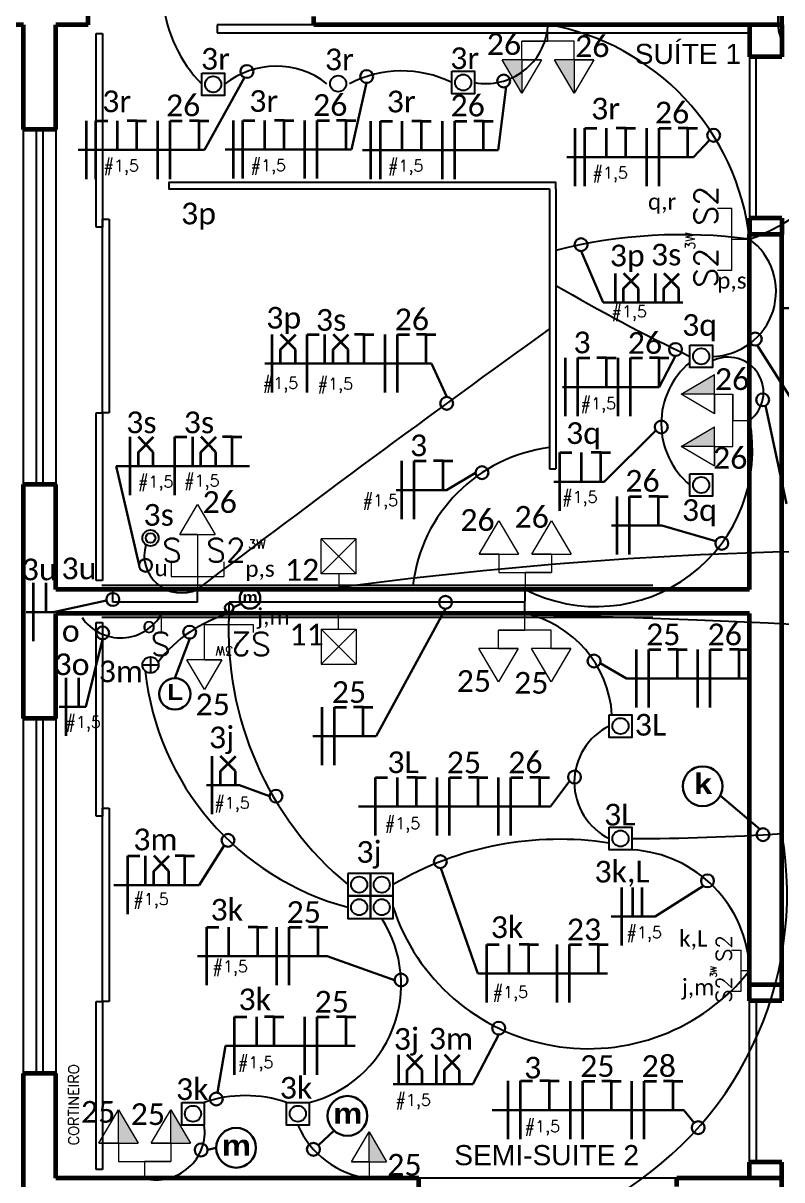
# Model space of a CAD drawing. Header units: millimetres. Extents: x 2775 to 3964, y 1473 to 2314.
# Drawn here: x 2896.62 to 2921.11, y 2116.77 to 2154.11 of the extents above; entities that cross this region are included whole.
import ezdxf
from ezdxf.enums import TextEntityAlignment as Align

# ---------------------------------------------------------------- set-up
doc = ezdxf.new("R2010")
doc.units = ezdxf.units.MM
for name, pattern in [('ACAD_ISO02W100', [15, 12, -3]), ('ACAD_ISO04W100', [30, 24, -3, 0, -3]), ('CONTINUO', [0]), ('DASHDOT2', [0.5, 0.25, -0.125, 0, -0.125]), ('DASHED', [0.75, 0.5, -0.25]), ('DASHEDX2', [38.1, 25.4, -12.7])]:
    doc.linetypes.add(name, pattern=pattern)
for name, color, linetype in [('01', 254, 'Continuous'), ('02', 7, 'Continuous'), ('04', 4, 'Continuous'), ('07', 7, 'Continuous')]:
    doc.layers.add(name, color=color, linetype=linetype)
for name, color, linetype, lineweight in [('06', 252, 'Continuous', 60), ('EJEL05130C', 130, 'Continuous', 30), ('EJEL0550C', 50, 'Continuous', 35), ('EJEL0580C', 80, 'Continuous', 9), ('EJEL25170C', 170, 'Continuous', 25), ('EJEL25170T', 170, 'ACAD_ISO02W100', 25), ('EJEL25170TP', 10, 'ACAD_ISO04W100', 25), ('EJEL3040C', 40, 'Continuous', 9), ('Textos Iluminação', 111, 'DASHDOT2', 50)]:
    doc.layers.add(name, color=color, linetype=linetype, lineweight=lineweight)
doc.styles.add('C-50', font='romans.shx', dxfattribs={"height": 10})
doc.styles.add('CALIBRI - MUTABILE 25', font='calibri.ttf', dxfattribs={"height": 25})
doc.styles.add('M_abG50', font='', dxfattribs={"width": 1.1, "height": 0.13})
doc.styles.add('ROMANS', font='romans', dxfattribs={"height": 0.2})
doc.styles.add('SR60', font='simplex', dxfattribs={"height": 0.15})
doc.styles.add('SR80', font='SIMPLEX', dxfattribs={"height": 0.1})
doc.styles.get("Standard").update_dxf_attribs({"font": 'arial.ttf'})
doc.styles.get('M_abG50').set_extended_font_data('Arial Black')

# ---------------------------------------------------------------- blocks, each defined once
blk = doc.blocks.new('A$C45B0798E')
at = {"layer": 'EJEL0580C'}
for p, q in [((-15.9, -15.9), (-15.9, 15.9)), ((-15.9, 15.9), (15.9, 15.9)), ((15.9, -15.9), (15.9, 15.9)), ((-26.9, 0), (-30.2, 0)), ((-15.9, 0), (-26.9, 0)), ((-15.9, -15.9), (15.9, -15.9))]:
    blk.add_line(p, q, dxfattribs=at)
at = {"layer": 'EJEL0580C', "ltscale": 0.015}
for p, q in [((-15.9, -15.9), (15.9, 15.9)), ((-15.9, 15.9), (15.9, -15.9))]:
    blk.add_line(p, q, dxfattribs=at)
blk = doc.blocks.new('A$C6F922916')
at = {"layer": 'EJEL0580C'}
for p, q in [((30.17, 22.6), (30.17, 39.53)), ((30.17, 39.53), (30.17, 5.67)), ((30.17, 39.53), (58.86, 22.6)), ((14.3, 22.6), (14.3, -22.6)), ((30.17, 22.6), (14.3, 22.6)), ((58.86, 22.6), (30.17, 5.67)), ((3.3, 0), (0, 0)), ((14.3, 0), (3.3, 0)), ((14.3, -22.6), (14.3, 0)), ((30.17, -22.6), (30.17, -5.67)), ((30.17, -5.67), (30.17, -39.53)), ((30.17, -5.67), (58.86, -22.6)), ((30.17, -22.6), (14.3, -22.6)), ((58.86, -22.6), (30.17, -39.53))]:
    blk.add_line(p, q, dxfattribs=at)
blk = doc.blocks.new('A$C358D43A7')
at = {"layer": 'EJEL0580C'}
for p, q in [((0, 0), (0, 16.9)), ((0, 16.9), (0, -16.9)), ((0, 16.9), (28.7, 0)), ((0, 0), (-15.9, 0)), ((28.7, 0), (0, -16.9))]:
    blk.add_line(p, q, dxfattribs=at)
blk = doc.blocks.new('A$C48824C57')
at = {"layer": 'EJEL0580C'}
h = blk.add_hatch(color=256, dxfattribs=at)
h.dxf.hatch_style = 1
h.paths.add_polyline_path([(30.17, 22.6), (30.17, 5.67), (58.86, 22.6)])
h = blk.add_hatch(color=256, dxfattribs=at)
h.dxf.hatch_style = 1
h.paths.add_polyline_path([(30.17, -22.6), (30.17, -39.53), (58.86, -22.6)])
for p, q in [((30.17, 22.6), (30.17, 39.53)), ((30.17, 39.53), (30.17, 5.67)), ((30.17, 39.53), (58.86, 22.6)), ((30.17, 22.6), (14.3, 22.6)), ((14.3, 22.6), (14.3, -22.6)), ((58.86, 22.6), (30.17, 5.67)), ((30.17, 22.6), (58.86, 22.6)), ((3.3, 0), (0, 0)), ((14.3, 0), (3.3, 0)), ((14.3, -22.6), (14.3, 0)), ((30.17, -22.6), (30.17, -5.67)), ((30.17, -5.67), (30.17, -39.53)), ((30.17, -5.67), (58.86, -22.6)), ((30.17, -22.6), (14.3, -22.6)), ((58.86, -22.6), (30.17, -39.53)), ((30.17, -22.6), (58.86, -22.6))]:
    blk.add_line(p, q, dxfattribs=at)
blk = doc.blocks.new('A$C30B02EAA')
at = {"layer": 'EJEL0580C'}
h = blk.add_hatch(color=256, dxfattribs=at)
h.dxf.hatch_style = 1
h.paths.add_polyline_path([(0, 0), (0, -16.9), (28.7, 0)])
for p, q in [((0, 0), (0, 16.9)), ((0, 16.9), (0, -16.9)), ((0, 16.9), (28.7, 0)), ((0, 0), (-15.9, 0)), ((28.7, 0), (0, -16.9)), ((0, 0), (28.7, 0))]:
    blk.add_line(p, q, dxfattribs=at)
blk = doc.blocks.new('xx')
at = {"layer": 'EJEL0550C', "ltscale": 0.015}
for p, q in [((29608.92, 22540.88), (29612.08, 22544.01)), ((29612.02, 22540.88), (29608.96, 22544.01)), ((29608.92, 22537.98), (29608.92, 22540.88)), ((29612.02, 22537.98), (29612.02, 22540.88))]:
    blk.add_line(p, q, dxfattribs=at)

msp = doc.modelspace()

# ---------------------------------------------------------------- linework, layer by layer
at = {"layer": '01', "ltscale": 5}
for p, q in [((2906.005, 2154.055), (2902.881, 2154.055)), ((2902.881, 2154.055), (2902.881, 2153.795)), ((2902.881, 2153.795), (2920.065, 2153.795)), ((2917.721, 2116.824), (2909.39, 2116.824))]:
    msp.add_line(p, q, dxfattribs=at)
at = {"layer": '01', "color": 32, "linetype": 'DASHEDX2', "ltscale": 0.7, "true_color": 0xcd6928}
for p, q in [((2916.94, 2135.96), (2897.674, 2135.96)), ((2916.94, 2134.919), (2897.674, 2134.919))]:
    msp.add_line(p, q, dxfattribs=at)
at = {"layer": '01', "color": 40}
for p, q in [((2900.73, 2133.652), (2900.73, 2133.131)), ((2900.47, 2133.392), (2900.99, 2133.392))]:
    msp.add_line(p, q, dxfattribs=at)
for points in [[(2902.386, 2152.496), (2903.115, 2152.496), (2903.115, 2151.767), (2902.386, 2151.767)], [(2910.457, 2152.553), (2911.186, 2152.553), (2911.186, 2151.824), (2910.457, 2151.824)], [(2918.138, 2143.715), (2918.867, 2143.715), (2918.867, 2142.986), (2918.138, 2142.986)], [(2918.138, 2139.564), (2918.867, 2139.564), (2918.867, 2138.835), (2918.138, 2138.835)], [(2915.534, 2131.783), (2916.263, 2131.783), (2916.263, 2131.054), (2915.534, 2131.054)], [(2915.534, 2128.153), (2916.263, 2128.153), (2916.263, 2127.424), (2915.534, 2127.424)], [(2901.735, 2119.271), (2902.464, 2119.271), (2902.464, 2118.542), (2901.735, 2118.542)], [(2905.12, 2119.271), (2905.849, 2119.271), (2905.849, 2118.542), (2905.12, 2118.542)]]:
    msp.add_lwpolyline(points, close=True, dxfattribs=at)
for centre, radius in [((2902.751, 2152.131), 0.26), ((2906.786, 2152.151), 0.26), ((2910.822, 2152.189), 0.26), ((2918.503, 2143.35), 0.26), ((2918.503, 2139.2), 0.26), ((2900.73, 2137.487), 0.26), ((2900.73, 2137.487), 0.156), ((2900.73, 2133.392), 0.26), ((2915.899, 2131.419), 0.26), ((2915.899, 2127.789), 0.26), ((2902.1, 2118.907), 0.26), ((2905.484, 2118.907), 0.26)]:
    msp.add_circle(centre, radius, dxfattribs=at)
at = {"layer": '02', "ltscale": 5}
for p, q in [((2896.632, 2139.215), (2896.632, 2150.671)), ((2897.049, 2139.215), (2897.049, 2150.671)), ((2897.257, 2150.671), (2897.257, 2139.215)), ((2897.674, 2150.671), (2897.674, 2139.215)), ((2896.632, 2120.208), (2896.632, 2131.664)), ((2897.049, 2120.208), (2897.049, 2131.664)), ((2897.257, 2131.664), (2897.257, 2120.208)), ((2897.674, 2131.664), (2897.674, 2120.208))]:
    msp.add_line(p, q, dxfattribs=at)
at = {"layer": '02', "color": 40, "ltscale": 15}
for p, q in [((2913.608, 2148.756), (2913.608, 2139.717)), ((2913.816, 2148.756), (2913.816, 2139.717)), ((2913.608, 2139.717), (2913.816, 2139.717))]:
    msp.add_line(p, q, dxfattribs=at)
at = {"layer": '02', "linetype": 'DASHED', "ltscale": 25}
for points in [[(2898.975, 2153.769), (2899.184, 2153.769), (2899.184, 2147.52), (2898.975, 2147.52), (2898.975, 2153.769)], [(2899.184, 2147.781), (2899.392, 2147.781), (2899.392, 2141.532), (2899.184, 2141.532), (2899.184, 2147.781)], [(2898.975, 2141.532), (2899.184, 2141.532), (2899.184, 2136.114), (2898.975, 2136.114), (2898.975, 2141.532)], [(2898.975, 2134.763), (2899.184, 2134.763), (2899.184, 2128.514), (2898.975, 2128.514), (2898.975, 2134.763)], [(2899.184, 2128.774), (2899.392, 2128.774), (2899.392, 2122.526), (2899.184, 2122.526), (2899.184, 2128.774)], [(2898.975, 2122.526), (2899.184, 2122.526), (2899.184, 2117.108), (2898.975, 2117.108), (2898.975, 2122.526)]]:
    msp.add_lwpolyline(points, dxfattribs=at)
at = {"layer": '02', "ltscale": 5}
for points in [[(2920.065, 2153.014), (2920.065, 2147.807), (2920.273, 2147.807), (2920.273, 2153.014)], [(2920.065, 2117.344), (2920.065, 2122.552), (2920.273, 2122.552), (2920.273, 2117.344)]]:
    msp.add_lwpolyline(points, close=True, dxfattribs=at)
at = {"layer": '02', "color": 40, "ltscale": 15}
msp.add_lwpolyline([(2913.816, 2148.756), (2913.816, 2148.964), (2901.319, 2148.964), (2901.319, 2148.756), (2913.608, 2148.756)], dxfattribs=at)
for points in [[(2907.099, 2126.665), (2907.099, 2125.936), (2907.828, 2125.936), (2907.828, 2126.665)], [(2907.828, 2126.665), (2907.828, 2125.936), (2908.557, 2125.936), (2908.557, 2126.665)], [(2907.099, 2125.936), (2907.099, 2125.207), (2907.828, 2125.207), (2907.828, 2125.936)], [(2907.828, 2125.936), (2907.828, 2125.207), (2908.557, 2125.207), (2908.557, 2125.936)]]:
    msp.add_lwpolyline(points, close=True, dxfattribs=at)
for centre in [(2907.463, 2126.301), (2908.192, 2126.301), (2907.463, 2125.572), (2908.192, 2125.572)]:
    msp.add_circle(centre, 0.26, dxfattribs=at)
at = {"layer": '06', "ltscale": 5}
for p, q in [((2921.106, 2154.055), (2921.106, 2164.47)), ((2898.715, 2154.055), (2898.715, 2154.836)), ((2906.005, 2154.055), (2906.005, 2154.316)), ((2896.632, 2154.055), (2878.928, 2154.055)), ((2896.632, 2150.671), (2896.632, 2154.055)), ((2897.674, 2150.671), (2897.674, 2154.055)), ((2898.715, 2154.055), (2897.674, 2154.055)), ((2921.106, 2154.055), (2906.005, 2154.055)), ((2920.065, 2154.055), (2920.065, 2153.014)), ((2921.106, 2154.055), (2921.106, 2153.014)), ((2921.106, 2153.014), (2920.065, 2153.014)), ((2897.674, 2150.671), (2896.632, 2150.671)), ((2921.106, 2147.807), (2920.065, 2147.807)), ((2920.065, 2147.807), (2920.065, 2147.286)), ((2921.106, 2147.807), (2921.106, 2147.286)), ((2920.065, 2135.83), (2920.065, 2147.286)), ((2921.106, 2147.286), (2920.065, 2147.286)), ((2921.106, 2147.286), (2920.065, 2147.286)), ((2921.106, 2123.072), (2921.106, 2147.286)), ((2896.632, 2131.664), (2896.632, 2139.215)), ((2897.674, 2139.215), (2896.632, 2139.215)), ((2897.674, 2135.83), (2897.674, 2139.215)), ((2920.065, 2135.83), (2897.674, 2135.83)), ((2897.674, 2131.664), (2897.674, 2135.049)), ((2920.065, 2135.049), (2897.674, 2135.049)), ((2920.065, 2123.072), (2920.065, 2135.049)), ((2897.674, 2131.664), (2896.632, 2131.664)), ((2921.106, 2123.072), (2920.065, 2123.072)), ((2920.065, 2122.552), (2920.065, 2123.072)), ((2921.106, 2122.552), (2921.106, 2123.072)), ((2921.106, 2122.552), (2920.065, 2122.552)), ((2896.632, 2114.611), (2896.632, 2120.208)), ((2897.674, 2120.208), (2896.632, 2120.208)), ((2897.674, 2116.824), (2897.674, 2120.208)), ((2921.106, 2117.344), (2920.065, 2117.344)), ((2920.065, 2116.824), (2920.065, 2117.344)), ((2921.106, 2116.824), (2921.106, 2117.344)), ((2909.39, 2116.824), (2897.674, 2116.824)), ((2909.39, 2116.043), (2909.39, 2116.824)), ((2917.721, 2116.563), (2917.721, 2116.824)), ((2921.106, 2116.824), (2917.721, 2116.824)), ((2921.106, 2116.043), (2921.106, 2116.824))]:
    msp.add_line(p, q, dxfattribs=at)
at = {"layer": 'EJEL05130C'}
for p, q in [((2902.472, 2150.013), (2903.767, 2152.349)), ((2907.219, 2150.025), (2907.697, 2152.174)), ((2912.213, 2152.049), (2911.952, 2150.008)), ((2902.472, 2150.013), (2898.39, 2150.013)), ((2907.219, 2150.025), (2903.137, 2150.025)), ((2911.952, 2150.008), (2907.573, 2150.008)), ((2918.252, 2149.78), (2914.17, 2149.78)), ((2917.907, 2145.092), (2915.338, 2145.092)), ((2925.675, 2144.902), (2921.106, 2144.902)), ((2921.496, 2141.856), (2920.305, 2143.709)), ((2909.794, 2143.121), (2904.418, 2143.121)), ((2917.149, 2142.361), (2914.023, 2142.361)), ((2903.923, 2139.812), (2899.618, 2139.812)), ((2915.373, 2139.306), (2913.747, 2139.306)), ((2910.28, 2139.037), (2908.655, 2139.037)), ((2917.23, 2137.894), (2915.605, 2137.894)), ((2897.587, 2135.1), (2896.718, 2135.1)), ((2920.065, 2132.954), (2916.097, 2132.954)), ((2898.645, 2132.039), (2897.776, 2132.039)), ((2908.008, 2131.093), (2905.963, 2131.093)), ((2903.598, 2129.513), (2902.532, 2129.513)), ((2913.64, 2128.821), (2907.441, 2128.821)), ((2902.301, 2126.288), (2899.544, 2126.288)), ((2917.017, 2125.271), (2915.598, 2125.271)), ((2911.137, 2119.866), (2908.557, 2119.866)), ((2917.937, 2119.023), (2911.761, 2119.027))]:
    msp.add_line(p, q, dxfattribs=at)
at = {"layer": 'EJEL05130C', "ltscale": 5}
for p, q in [((2918.252, 2149.78), (2918.769, 2150.329)), ((2915.338, 2145.092), (2914.626, 2146.747)), ((2917.149, 2142.361), (2917.674, 2143.366)), ((2909.794, 2143.121), (2910.289, 2142.041)), ((2921.259, 2138.589), (2920.577, 2141.76)), ((2915.373, 2139.306), (2917.043, 2140.955)), ((2899.618, 2139.812), (2900.361, 2136.608)), ((2910.28, 2139.037), (2911.219, 2139.597)), ((2917.23, 2137.894), (2918.972, 2137.389)), ((2897.587, 2135.1), (2899.308, 2135.473)), ((2903.405, 2135.26), (2903.657, 2135.366)), ((2908.008, 2131.093), (2910.249, 2135.206)), ((2898.645, 2132.039), (2899.184, 2134.217)), ((2901.994, 2134.242), (2901.516, 2132.962)), ((2916.097, 2132.954), (2915.241, 2133.445)), ((2903.598, 2129.513), (2904.573, 2129.156)), ((2914.254, 2129.64), (2913.64, 2128.821)), ((2919.117, 2129.175), (2920.398, 2128.095)), ((2902.301, 2126.288), (2903.106, 2127.565)), ((2911.292, 2123.43), (2910.096, 2126.834)), ((2917.017, 2125.271), (2918.578, 2126.258)), ((2902.245, 2123.993), (2906.435, 2123.993)), ((2906.435, 2123.993), (2908.608, 2123.222)), ((2911.292, 2123.43), (2915.481, 2123.43)), ((2911.137, 2119.866), (2911.969, 2121.459)), ((2903.148, 2121.1), (2902.887, 2119.588)), ((2903.148, 2121.1), (2907.338, 2121.1)), ((2917.937, 2119.023), (2918.275, 2118.618)), ((2906.151, 2117.889), (2906.655, 2118.362)), ((2902.573, 2117.74), (2902.85, 2117.807))]:
    msp.add_line(p, q, dxfattribs=at)
for centre, radius in [((2903.84, 2152.544), 0.208), ((2907.704, 2152.382), 0.208), ((2912.128, 2152.238), 0.208), ((2918.905, 2150.487), 0.208), ((2914.626, 2146.955), 0.208), ((2917.674, 2143.574), 0.208), ((2910.289, 2141.833), 0.208), ((2920.487, 2141.948), 0.208), ((2917.214, 2141.073), 0.208), ((2911.427, 2139.597), 0.208), ((2919.167, 2137.316), 0.208), ((2900.569, 2136.608), 0.208), ((2899.514, 2135.504), 0.208), ((2910.249, 2135.414), 0.208), ((2903.268, 2135.231), 0.14), ((2899.184, 2134.425), 0.208), ((2901.994, 2134.45), 0.208), ((2915.046, 2133.517), 0.208), ((2914.415, 2129.772), 0.208), ((2904.781, 2129.156), 0.208), ((2920.498, 2127.913), 0.208), ((2903.231, 2127.732), 0.208), ((2910.084, 2127.042), 0.208), ((2918.706, 2126.422), 0.208), ((2908.816, 2123.222), 0.208), ((2911.969, 2121.667), 0.208), ((2902.851, 2119.383), 0.208), ((2918.406, 2118.456), 0.208), ((2902.364, 2117.74), 0.208), ((2905.988, 2117.76), 0.208)]:
    msp.add_circle(centre, radius, dxfattribs=at)
at = {"layer": 'EJEL05130C'}
for centre, radius in [((2920.247, 2143.909), 0.208), ((2903.94, 2135.541), 0.333), ((2901.516, 2132.456), 0.506), ((2918.55, 2129.476), 0.642), ((2907.085, 2118.838), 0.642), ((2903.492, 2117.807), 0.642)]:
    msp.add_circle(centre, radius, dxfattribs=at)
at = {"layer": 'EJEL0550C', "ltscale": 0.015}
for p, q in [((2898.659, 2149.075), (2898.659, 2150.952)), ((2898.966, 2149.075), (2898.966, 2150.952)), ((2899.669, 2150.013), (2899.669, 2150.952)), ((2900.293, 2150.013), (2900.293, 2150.952)), ((2900.969, 2149.075), (2900.969, 2150.952)), ((2901.367, 2149.075), (2901.367, 2150.952)), ((2902.296, 2150.013), (2902.296, 2150.952)), ((2903.405, 2149.086), (2903.405, 2150.963)), ((2903.712, 2149.086), (2903.712, 2150.963)), ((2904.416, 2150.025), (2904.416, 2150.963)), ((2905.039, 2150.025), (2905.039, 2150.963)), ((2905.715, 2149.086), (2905.715, 2150.963)), ((2906.113, 2149.086), (2906.113, 2150.963)), ((2907.042, 2150.025), (2907.042, 2150.963)), ((2907.842, 2149.069), (2907.842, 2150.947)), ((2908.149, 2149.069), (2908.149, 2150.947)), ((2908.853, 2150.008), (2908.853, 2150.947)), ((2909.476, 2150.008), (2909.476, 2150.947)), ((2910.152, 2149.069), (2910.152, 2150.947)), ((2910.55, 2149.069), (2910.55, 2150.947)), ((2911.479, 2150.008), (2911.479, 2150.947)), ((2914.439, 2148.842), (2914.439, 2150.719)), ((2914.745, 2148.842), (2914.745, 2150.719)), ((2915.449, 2149.78), (2915.449, 2150.719)), ((2916.072, 2149.78), (2916.072, 2150.719)), ((2916.748, 2148.842), (2916.748, 2150.719)), ((2917.146, 2148.842), (2917.146, 2150.719)), ((2918.075, 2149.78), (2918.075, 2150.719)), ((2915.734, 2145.092), (2915.734, 2146.03)), ((2917.03, 2145.092), (2917.03, 2146.03)), ((2904.659, 2142.182), (2904.659, 2144.06)), ((2905.781, 2142.182), (2905.781, 2144.06)), ((2906.358, 2143.121), (2906.358, 2144.06)), ((2907.627, 2143.121), (2907.627, 2144.06)), ((2908.3, 2142.182), (2908.3, 2144.06)), ((2908.698, 2142.182), (2908.698, 2144.06)), ((2909.627, 2143.121), (2909.627, 2144.06)), ((2914.118, 2141.422), (2914.118, 2143.299)), ((2914.516, 2141.422), (2914.516, 2143.299)), ((2915.445, 2142.361), (2915.445, 2143.299)), ((2915.822, 2141.422), (2915.822, 2143.299)), ((2916.22, 2141.422), (2916.22, 2143.299)), ((2917.149, 2142.361), (2917.149, 2143.299)), ((2900.073, 2138.873), (2900.073, 2140.75)), ((2901.515, 2138.873), (2901.515, 2140.75)), ((2902.093, 2139.812), (2902.093, 2140.75)), ((2903.362, 2139.812), (2903.362, 2140.75)), ((2908.845, 2138.099), (2908.845, 2139.976)), ((2909.242, 2138.099), (2909.242, 2139.976)), ((2910.171, 2139.037), (2910.171, 2139.976)), ((2913.937, 2138.367), (2913.937, 2140.244)), ((2914.64, 2139.306), (2914.64, 2140.244)), ((2915.264, 2139.306), (2915.264, 2140.244)), ((2915.795, 2136.955), (2915.795, 2138.833)), ((2916.192, 2136.955), (2916.192, 2138.833)), ((2917.121, 2137.894), (2917.121, 2138.833)), ((2896.95, 2134.162), (2896.95, 2136.039)), ((2897.357, 2135.1), (2897.357, 2136.039)), ((2916.414, 2132.015), (2916.414, 2133.892)), ((2916.812, 2132.015), (2916.812, 2133.892)), ((2917.741, 2132.954), (2917.741, 2133.892)), ((2918.397, 2132.015), (2918.397, 2133.892)), ((2918.794, 2132.015), (2918.794, 2133.892)), ((2919.723, 2132.954), (2919.723, 2133.892)), ((2898.008, 2131.1), (2898.008, 2132.977)), ((2898.415, 2132.039), (2898.415, 2132.977)), ((2906.27, 2130.154), (2906.27, 2132.032)), ((2906.668, 2130.154), (2906.668, 2132.032)), ((2907.597, 2131.093), (2907.597, 2132.032)), ((2902.721, 2128.575), (2902.721, 2130.452)), ((2907.987, 2127.883), (2907.987, 2129.76)), ((2908.705, 2128.821), (2908.705, 2129.76)), ((2909.314, 2128.821), (2909.314, 2129.76)), ((2909.98, 2127.883), (2909.98, 2129.76)), ((2910.378, 2127.883), (2910.378, 2129.76)), ((2911.307, 2128.821), (2911.307, 2129.76)), ((2911.963, 2127.883), (2911.963, 2129.76)), ((2912.36, 2127.883), (2912.36, 2129.76)), ((2913.29, 2128.821), (2913.29, 2129.76)), ((2899.994, 2125.35), (2899.994, 2127.227)), ((2900.572, 2126.288), (2900.572, 2127.227)), ((2901.841, 2126.288), (2901.841, 2127.227)), ((2915.944, 2124.333), (2915.944, 2126.21)), ((2916.299, 2125.271), (2916.299, 2126.21)), ((2916.594, 2125.271), (2916.594, 2126.21)), ((2902.542, 2123.055), (2902.542, 2124.932)), ((2903.259, 2123.993), (2903.259, 2124.932)), ((2904.197, 2123.993), (2904.197, 2124.932)), ((2904.81, 2123.055), (2904.81, 2124.932)), ((2905.208, 2123.055), (2905.208, 2124.932)), ((2906.137, 2123.993), (2906.137, 2124.932)), ((2911.588, 2122.492), (2911.588, 2124.369)), ((2912.306, 2123.43), (2912.306, 2124.369)), ((2912.942, 2123.43), (2912.942, 2124.369)), ((2913.856, 2122.492), (2913.856, 2124.369)), ((2914.254, 2122.492), (2914.254, 2124.369)), ((2915.183, 2123.43), (2915.183, 2124.369)), ((2903.445, 2120.162), (2903.445, 2122.039)), ((2904.163, 2121.1), (2904.163, 2122.039)), ((2904.717, 2121.1), (2904.717, 2122.039)), ((2905.713, 2120.162), (2905.713, 2122.039)), ((2906.111, 2120.162), (2906.111, 2122.039)), ((2907.04, 2121.1), (2907.04, 2122.039)), ((2908.746, 2119.866), (2908.746, 2120.804)), ((2909.955, 2119.866), (2909.955, 2120.804)), ((2912.275, 2118.087), (2912.275, 2119.964)), ((2912.673, 2118.087), (2912.673, 2119.964)), ((2913.602, 2119.026), (2913.602, 2119.964)), ((2914.286, 2118.084), (2914.286, 2119.961)), ((2914.684, 2118.084), (2914.684, 2119.961)), ((2915.613, 2119.023), (2915.613, 2119.961)), ((2916.268, 2118.084), (2916.268, 2119.961)), ((2916.666, 2118.084), (2916.666, 2119.961)), ((2917.595, 2119.023), (2917.595, 2119.961))]:
    msp.add_line(p, q, dxfattribs=at)
at = {"layer": 'EJEL0550C'}
for p, q in [((2898.966, 2150.952), (2899.355, 2150.952)), ((2900.293, 2150.952), (2899.98, 2150.952)), ((2900.293, 2150.952), (2900.605, 2150.952)), ((2901.367, 2150.952), (2901.755, 2150.952)), ((2902.296, 2150.952), (2901.983, 2150.952)), ((2902.296, 2150.952), (2902.608, 2150.952)), ((2903.712, 2150.963), (2904.101, 2150.963)), ((2905.039, 2150.963), (2904.727, 2150.963)), ((2905.039, 2150.963), (2905.352, 2150.963)), ((2906.113, 2150.963), (2906.502, 2150.963)), ((2907.042, 2150.963), (2906.73, 2150.963)), ((2907.042, 2150.963), (2907.355, 2150.963)), ((2908.149, 2150.947), (2908.538, 2150.947)), ((2909.476, 2150.947), (2909.164, 2150.947)), ((2909.476, 2150.947), (2909.788, 2150.947)), ((2910.55, 2150.947), (2910.939, 2150.947)), ((2911.479, 2150.947), (2911.167, 2150.947)), ((2911.479, 2150.947), (2911.791, 2150.947)), ((2914.745, 2150.719), (2915.134, 2150.719)), ((2916.072, 2150.719), (2915.76, 2150.719)), ((2916.072, 2150.719), (2916.385, 2150.719)), ((2917.146, 2150.719), (2917.535, 2150.719)), ((2918.075, 2150.719), (2917.763, 2150.719)), ((2918.075, 2150.719), (2918.388, 2150.719)), ((2905.781, 2144.06), (2906.17, 2144.06)), ((2907.627, 2144.06), (2907.315, 2144.06)), ((2907.627, 2144.06), (2907.94, 2144.06)), ((2908.698, 2144.06), (2909.086, 2144.06)), ((2909.627, 2144.06), (2909.314, 2144.06)), ((2909.627, 2144.06), (2909.939, 2144.06)), ((2914.516, 2143.299), (2914.905, 2143.299)), ((2915.445, 2143.299), (2915.133, 2143.299)), ((2915.445, 2143.299), (2915.758, 2143.299)), ((2916.22, 2143.299), (2916.608, 2143.299)), ((2917.149, 2143.299), (2916.836, 2143.299)), ((2917.149, 2143.299), (2917.461, 2143.299)), ((2901.515, 2140.75), (2901.904, 2140.75)), ((2903.362, 2140.75), (2903.049, 2140.75)), ((2903.362, 2140.75), (2903.674, 2140.75)), ((2909.242, 2139.976), (2909.631, 2139.976)), ((2910.171, 2139.976), (2909.859, 2139.976)), ((2910.171, 2139.976), (2910.484, 2139.976)), ((2913.937, 2140.244), (2914.326, 2140.244)), ((2915.264, 2140.244), (2914.951, 2140.244)), ((2915.264, 2140.244), (2915.576, 2140.244)), ((2916.192, 2138.833), (2916.581, 2138.833)), ((2917.121, 2138.833), (2916.809, 2138.833)), ((2917.121, 2138.833), (2917.434, 2138.833)), ((2916.812, 2133.892), (2917.201, 2133.892)), ((2917.741, 2133.892), (2917.428, 2133.892)), ((2917.741, 2133.892), (2918.053, 2133.892)), ((2918.794, 2133.892), (2919.183, 2133.892)), ((2919.723, 2133.892), (2919.411, 2133.892)), ((2919.723, 2133.892), (2920.036, 2133.892)), ((2906.668, 2132.032), (2907.057, 2132.032)), ((2907.597, 2132.032), (2907.285, 2132.032)), ((2907.597, 2132.032), (2907.909, 2132.032)), ((2907.987, 2129.76), (2908.376, 2129.76)), ((2909.314, 2129.76), (2909.002, 2129.76)), ((2909.314, 2129.76), (2909.627, 2129.76)), ((2910.378, 2129.76), (2910.767, 2129.76)), ((2911.307, 2129.76), (2910.995, 2129.76)), ((2911.307, 2129.76), (2911.619, 2129.76)), ((2912.36, 2129.76), (2912.749, 2129.76)), ((2913.29, 2129.76), (2912.977, 2129.76)), ((2913.29, 2129.76), (2913.602, 2129.76)), ((2899.994, 2127.227), (2900.383, 2127.227)), ((2901.841, 2127.227), (2901.528, 2127.227)), ((2901.841, 2127.227), (2902.153, 2127.227)), ((2902.542, 2124.932), (2902.931, 2124.932)), ((2904.197, 2124.932), (2903.884, 2124.932)), ((2904.197, 2124.932), (2904.509, 2124.932)), ((2905.208, 2124.932), (2905.596, 2124.932)), ((2906.137, 2124.932), (2905.824, 2124.932)), ((2906.137, 2124.932), (2906.449, 2124.932)), ((2911.588, 2124.369), (2911.977, 2124.369)), ((2912.942, 2124.369), (2912.63, 2124.369)), ((2912.942, 2124.369), (2913.255, 2124.369)), ((2914.254, 2124.369), (2914.643, 2124.369)), ((2915.183, 2124.369), (2914.871, 2124.369)), ((2915.183, 2124.369), (2915.496, 2124.369)), ((2903.445, 2122.039), (2903.834, 2122.039)), ((2904.717, 2122.039), (2904.405, 2122.039)), ((2904.717, 2122.039), (2905.03, 2122.039)), ((2906.111, 2122.039), (2906.5, 2122.039)), ((2907.04, 2122.039), (2906.727, 2122.039)), ((2907.04, 2122.039), (2907.352, 2122.039)), ((2912.673, 2119.964), (2913.062, 2119.964)), ((2913.602, 2119.964), (2913.29, 2119.964)), ((2913.602, 2119.964), (2913.915, 2119.964)), ((2914.684, 2119.961), (2915.073, 2119.961)), ((2915.613, 2119.961), (2915.3, 2119.961)), ((2915.613, 2119.961), (2915.925, 2119.961)), ((2916.666, 2119.961), (2917.055, 2119.961)), ((2917.595, 2119.961), (2917.283, 2119.961)), ((2917.595, 2119.961), (2917.908, 2119.961))]:
    msp.add_line(p, q, dxfattribs=at)
at = {"layer": 'EJEL0580C'}
for p, q in [((2919.026, 2148.134), (2919.496, 2148.134)), ((2919.026, 2148.134), (2919.496, 2148.134)), ((2919.496, 2146.134), (2919.496, 2148.134)), ((2919.496, 2147.134), (2920.065, 2147.134)), ((2919.026, 2146.134), (2919.496, 2146.134)), ((2901.396, 2136.72), (2901.396, 2136.25)), ((2903.091, 2136.72), (2903.091, 2136.25)), ((2901.396, 2136.25), (2903.091, 2136.25)), ((2902.244, 2136.25), (2902.244, 2135.837)), ((2901.087, 2134.441), (2901.088, 2135.049)), ((2903.26, 2134.681), (2903.264, 2135.049)), ((2904.053, 2134.681), (2902.468, 2134.681)), ((2904.053, 2134.441), (2904.053, 2134.681)), ((2919.481, 2124.19), (2919.792, 2124.19)), ((2919.792, 2122.866), (2919.792, 2124.19)), ((2919.792, 2123.528), (2920.065, 2123.53)), ((2919.481, 2122.866), (2919.792, 2122.866))]:
    msp.add_line(p, q, dxfattribs=at)
at = {"layer": 'EJEL0580C', "ltscale": 5}
for p, q in [((2902.244, 2137.067), (2902.244, 2136.25)), ((2902.468, 2134.094), (2902.468, 2134.681))]:
    msp.add_line(p, q, dxfattribs=at)
at = {"layer": 'EJEL25170C', "ltscale": 5}
for centre, radius, start, end in [((2922.128, 2155.856), 2.751, 319.8429, 111.7919), ((2905.606, 2155.267), 4.494, 148.7851, 224.2389), ((2922.491, 2154.161), 1.52, 356.9946, 204.3392), ((2911.554, 2154.164), 2.009, 259.4511, 355.1405), ((2912.203, 2146.262), 7.91, 6.3319, 80.153), ((2917.983, 2153.033), 6.256, 289.4365, 2.9242), ((2904.781, 2150.048), 2.668, 52.0299, 128.6317), ((2908.842, 2148.89), 3.673, 63.906, 117.4173), ((2917.881, 2130.752), 16.527, 82.4068, 104.2382), ((2918.821, 2145.447), 2.097, 271.2651, 53.6062), ((2942.985, 2195.402), 57.678, 239.62098, 244.48266), ((3219.268, 1718.806), 523.85, 125.69618, 127.2418), ((2919.378, 2142.188), 1.136, 307.2372, 116.7142), ((2919.79, 2141.178), 2.577, 129.8503, 230.1497), ((2915.117, 2140.317), 5.041, 242.8892, 11.0574), ((2914.237, 2135.372), 5.074, 97.1228, 173.346), ((2901.729, 2136.914), 1.2, 162.6664, 295.3172), ((2899.765, 2135.774), 1.509, 214.5336, 331.2756), ((2904.506, 2130.765), 4.46, 106.1727, 142.3994), ((2913.906, 2134.5), 10.657, 177.0455, 230.2971), ((2912.066, 2131.565), 3.563, 3.5154, 77.9462), ((2909.373, 2134.141), 8.866, 186.1163, 255.1356), ((2916.434, 2129.604), 2.026, 116.3597, 243.6403), ((2913.93, 2117.173), 10.592, 81.287, 120.4851), ((2909.917, 2126.002), 11.358, 298.7347, 9.8821), ((2916.235, 2201.048), 73.26, 270.02212, 273.81238), ((2916.043, 2123.406), 4.024, 1.756, 86.8552), ((2914.858, 2127.636), 6.631, 198.1354, 321.7403), ((2904.892, 2123.079), 3.927, 284.1084, 32.8097), ((2903.792, 2115.408), 4.085, 71.0299, 108.9701), ((2900.927, 2118.326), 1.552, 255.4279, 8.0014), ((2908.141, 2119.698), 2.897, 203.5244, 262.8766)]:
    msp.add_arc(centre, radius, start, end, dxfattribs=at)
at = {"layer": 'EJEL25170T', "ltscale": 5}
for p, q in [((2899.515, 2135.414), (2899.51, 2135.83)), ((2912.81, 2135.049), (2912.82, 2135.841)), ((2902.242, 2135.414), (2899.515, 2135.414)), ((2903.264, 2135.049), (2903.272, 2135.414)), ((2912.815, 2135.414), (2903.272, 2135.414))]:
    msp.add_line(p, q, dxfattribs=at)
at = {"layer": 'EJEL25170T'}
msp.add_line((2902.242, 2135.414), (2902.242, 2135.83), dxfattribs=at)
at = {"layer": 'EJEL25170TP', "ltscale": 5}
for centre, radius, start, end in [((2888.463, 2111.045), 93.566, 8.67364, 81.78084), ((2885.676, 2103.579), 97.467, 12.78944, 80.45404), ((2902.35, 2089.258), 85.971, 24.67983, 89.64651), ((2896.19, 2055.111), 109.473, 39.77918, 97.33251), ((2924.634, 2003.586), 133.498, 65.59406, 97.67548), ((2907.894, 1872.878), 262.173, 74.08261, 90.23879), ((2926.434, 2245.767), 132.385, 258.49331, 293.77045), ((2777.182, 2458.298), 390.437, 289.39008, 301.26122)]:
    msp.add_arc(centre, radius, start, end, dxfattribs=at)

# ---------------------------------------------------------------- block references
at = {"layer": 'EJEL05130C', "xscale": 0.1555925336714692, "yscale": 0.1555925336714692, "zscale": 0.1555925336714692}
for p in [(-1690.927, -1361.65), (-1689.631, -1361.65), (-1702.002, -1363.621), (-1700.303, -1363.621), (-1706.589, -1366.93), (-1704.568, -1366.93), (-1703.94, -1377.228), (-1706.09, -1380.454), (-1697.915, -1386.876), (-1696.707, -1386.876)]:
    msp.add_blockref('xx', p, dxfattribs=at)
at = {"layer": 'EJEL0580C'}
for name, p, xscale, yscale, zscale, rotation in [('A$C48824C57', (2913.556, 2154.055), 0.03749196994542757, 0.03749196994542757, 0.03749196994542757, 270), ('A$C48824C57', (2920.065, 2141.284), 0.03749196994542757, 0.03749196994542757, 0.03749196994542757, 180), ('A$C358D43A7', (2902.244, 2137.6), 0.03363269236135059, 0.03363269236135059, 0.03363269236135059, 90), ('A$C6F922916', (2912.82, 2135.841), 0.03749196994542757, 0.03749196994542757, 0.03749196994542757, 90), ('A$C45B0798E', (2906.803, 2136.898), 0.03540283406457956, 0.03540283406457956, 0.03540283406457956, 89.99999999999999), ('A$C45B0798E', (2906.801, 2133.981), 0.03540283406457956, 0.03540283406457956, 0.03540283406457956, 270), ('A$C6F922916', (2912.81, 2135.049), 0.03749196994542757, 0.03749196994542757, 0.03749196994542757, 270), ('A$C358D43A7', (2902.468, 2133.56), 0.03363269236135059, 0.03363269236135059, 0.03363269236135059, 270), ('A$C48824C57', (2900.54, 2116.824), 0.03749196994542757, 0.03749196994542757, 0.03749196994542757, 90.00000000006848), ('A$C30B02EAA', (2907.782, 2117.357), 0.03363269236135059, 0.03363269236135059, 0.03363269236135059, 89.99999999999999)]:
    msp.add_blockref(name, p, dxfattribs=dict(at, xscale=xscale, yscale=yscale, zscale=zscale, rotation=rotation))

# ---------------------------------------------------------------- texts
at = {"layer": '04'}
for s, p in [('SUÍTE 1', (2916.356, 2152.786)), ('SEMI-SUITE 2', (2910.533, 2117.245))]:
    msp.add_text(s, height=0.6509, dxfattribs=at).set_placement(p)
at = {"layer": '07', "insert": (2898.082, 2117.891), "char_height": 0.3385, "width": 2.98113, "attachment_point": 1, "rotation": 90, "style": 'C-50'}
msp.add_mtext('CORTINEIRO', dxfattribs=at)
at = {"layer": 'EJEL0550C', "style": 'ROMANS'}
for p in [(2899.21, 2149.321), (2903.957, 2149.332), (2908.393, 2149.316), (2914.99, 2149.088), (2915.607, 2144.612), (2904.351, 2142.303), (2906.123, 2142.279), (2914.612, 2141.643), (2900.322, 2139.122), (2901.811, 2139.153), (2907.574, 2138.519), (2914.012, 2138.627), (2897.981, 2131.362), (2902.787, 2128.753), (2908.288, 2128.095), (2900.171, 2125.647), (2916.09, 2124.572), (2902.729, 2123.472), (2911.77, 2122.649), (2903.549, 2120.381), (2908.635, 2119.164), (2912.804, 2118.316)]:
    msp.add_text('#1,5', height=0.3763, dxfattribs=at).set_placement(p)
at = {"layer": 'EJEL0580C'}
for s, height, rotation, style, p in [('S2', 0.7492, 90, 'SR80', (2919.027, 2147.565)), ('3W', 0.2997, 90, 'SR60', (2918.299, 2146.796)), ('S2', 0.7492, 90, 'SR80', (2919.027, 2145.566)), ('S', 0.749, 180, 'SR80', (2901.38, 2134.44)), ('S2', 0.7492, 180, 'SR80', (2904.621, 2134.441)), ('3W', 0.2997, 180, 'SR60', (2903.396, 2133.994)), ('S2', 0.496, 90, 'SR80', (2919.481, 2123.814)), ('3W', 0.1984, 90, 'SR60', (2918.999, 2123.305)), ('S2', 0.496, 90, 'SR80', (2919.481, 2122.49))]:
    msp.add_text(s, height=height, rotation=rotation, dxfattribs=dict(at, style=style)).set_placement(p)
for s, height, style, p in [('S', 0.749, 'SR80', (2901.103, 2136.719)), ('S2', 0.7492, 'SR80', (2902.523, 2136.72)), ('3W', 0.2997, 'SR60', (2903.881, 2137.144))]:
    msp.add_text(s, height=height, dxfattribs=dict(at, style=style)).set_placement(p)
at = {"layer": 'EJEL3040C', "style": 'M_abG50'}
for s, height, p in [('m', 0.343, (2903.946, 2135.583)), ('L', 0.522, (2901.525, 2132.52)), ('k', 0.662, (2918.561, 2129.556)), ('m', 0.662, (2907.096, 2118.919)), ('m', 0.662, (2903.503, 2117.888))]:
    msp.add_text(s, height=height, dxfattribs=at).set_placement(p, align=Align.MIDDLE_CENTER)
at = {"layer": 'Textos Iluminação', "linetype": 'CONTINUO', "style": 'CALIBRI - MUTABILE 25'}
for s, height, p in [('26', 0.701, (2911.583, 2153.08)), ('26', 0.701, (2914.434, 2153.011)), ('3r', 0.701, (2902.357, 2152.603)), ('3r', 0.701, (2906.358, 2152.583)), ('3r', 0.701, (2910.402, 2152.622)), ('3p', 0.701, (2901.715, 2147.611)), ('q,r', 0.5225, (2916.785, 2148.084)), ('3p', 0.701, (2915.552, 2146.255)), ('3s', 0.701, (2916.881, 2146.285)), ('p,s', 0.5225, (2919.018, 2145.536)), ('3p', 0.701, (2904.464, 2144.246)), ('3s', 0.701, (2906.068, 2144.177)), ('3q', 0.701, (2917.887, 2144.011)), ('26', 0.701, (2918.945, 2142.265)), ('3s', 0.701, (2899.944, 2140.87)), ('3s', 0.701, (2901.802, 2140.868)), ('26', 0.701, (2918.886, 2139.723)), ('26', 0.701, (2902.409, 2138.298)), ('3s', 0.701, (2900.501, 2137.884)), ('26', 0.701, (2910.729, 2137.719)), ('26', 0.701, (2912.478, 2137.82)), ('3q', 0.701, (2917.882, 2138.038)), ('3u', 0.701, (2896.573, 2136.123)), ('3u', 0.701, (2897.855, 2136.156)), ('u', 0.522, (2900.86, 2136.256)), ('p,s', 0.5225, (2903.789, 2136.237)), ('12', 0.701, (2905.067, 2136.113)), ('j,m', 0.5225, (2904.171, 2134.696)), ('o', 0.522, (2900.469, 2134.42)), ('11', 0.701, (2905.215, 2134.023)), ('o', 0.701, (2897.868, 2134.142)), ('3o', 0.701, (2897.631, 2133.062)), ('3m', 0.701, (2899.06, 2132.832)), ('25', 0.701, (2910.612, 2132.522)), ('25', 0.701, (2912.465, 2132.463)), ('25', 0.701, (2902.183, 2131.768)), ('3L', 0.701, (2916.359, 2131.11)), ('3j', 0.701, (2902.617, 2130.701)), ('3L', 0.701, (2915.367, 2128.21)), ('3m', 0.701, (2900.175, 2127.408)), ('3j', 0.701, (2907.373, 2127.006)), ('3k,L', 0.701, (2915.058, 2126.37)), ('k,L', 0.5225, (2917.792, 2124.302)), ('j,m', 0.5225, (2917.877, 2122.731)), ('3j', 0.701, (2908.581, 2120.971)), ('3m', 0.701, (2909.714, 2120.979)), ('3k ', 0.701, (2904.901, 2119.393)), ('3k', 0.701, (2901.552, 2119.35)), ('25', 0.701, (2898.484, 2118.617)), ('25', 0.701, (2900.09, 2118.543)), ('25', 0.701, (2908.37, 2116.908))]:
    msp.add_text(s, height=height, dxfattribs=at).set_placement(p)
at = {"layer": 'Textos Iluminação', "ltscale": 100, "char_height": 0.701, "attachment_point": 1, "style": 'CALIBRI - MUTABILE 25'}
for s, insert in [('3r', (2899.17, 2151.931)), ('3r', (2903.916, 2151.942)), ('3r', (2908.353, 2151.926)), ('26', (2901.229, 2151.802)), ('26', (2905.976, 2151.814)), ('26', (2910.412, 2151.797)), ('3r', (2914.949, 2151.698)), ('26', (2917.009, 2151.57)), ('26', (2908.611, 2144.894)), ('3', (2914.379, 2144.15)), ('26', (2916.133, 2144.134)), ('3q', (2914.141, 2141.224)), ('3', (2909.105, 2140.827)), ('26', (2916.055, 2139.683)), ('25', (2916.725, 2134.727)), ('26', (2918.708, 2134.727)), ('25', (2906.581, 2132.866)), ('3L', (2908.373, 2130.601)), ('25', (2910.291, 2130.594)), ('26', (2912.274, 2130.594)), ('3k', (2902.666, 2125.841)), ('25', (2905.121, 2125.766)), ('3k', (2911.712, 2125.278)), ('23', (2914.167, 2125.204)), ('3k', (2903.569, 2122.948)), ('25', (2906.024, 2122.873)), ('3', (2912.787, 2120.745)), ('25', (2914.597, 2120.796)), ('28', (2916.58, 2120.796))]:
    msp.add_mtext_dynamic_manual_height_columns(s, width=0.89815, gutter_width=3.274, heights=[0], dxfattribs=dict(at, insert=insert))

doc.saveas('drawing.dxf')
